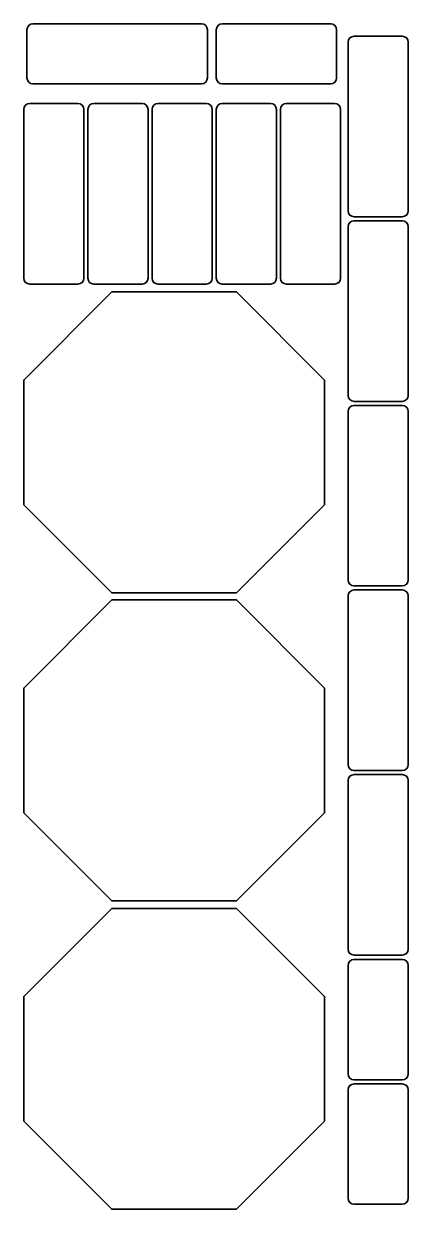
# Model space of a CAD drawing. Header units: inches. Extents: x 810 to 1768, y -1710 to 1245.
import ezdxf

# ---------------------------------------------------------------- set-up
doc = ezdxf.new("R2010")
doc.units = ezdxf.units.IN
doc.header["$MEASUREMENT"] = 0
doc.layers.add('Capa 1', color=7, linetype='Continuous')

# ---------------------------------------------------------------- blocks, each defined once
blk = doc.blocks.new('block 2')
at = {"layer": 'Capa 1', "lineweight": 0}
blk.add_open_spline([(1753.5, -1387.3), (1753.5, -1387.3), (1633.5, -1387.3), (1633.5, -1387.3), (1625.2, -1387.3), (1618.5, -1380.6), (1618.5, -1372.3), (1618.5, -1372.3), (1618.5, -1102.3), (1618.5, -1102.3), (1618.5, -1094), (1625.2, -1087.3), (1633.5, -1087.3), (1633.5, -1087.3), (1753.5, -1087.3), (1753.5, -1087.3), (1761.7, -1087.3), (1768.5, -1094), (1768.5, -1102.3), (1768.5, -1102.3), (1768.5, -1372.3), (1768.5, -1372.3), (1768.5, -1380.6), (1761.7, -1387.3), (1753.5, -1387.3)], degree=3, knots=[0, 0, 0, 0, 1, 1, 1, 2, 2, 2, 3, 3, 3, 4, 4, 4, 5, 5, 5, 6, 6, 6, 7, 7, 7, 8, 8, 8, 8], dxfattribs=at)
at = {"layer": 'Capa 1', "color": 250, "lineweight": 35, "true_color": 0x201815}
blk.add_open_spline([(1753.5, -1387.3), (1753.5, -1387.3), (1633.5, -1387.3), (1633.5, -1387.3), (1625.2, -1387.3), (1618.5, -1380.6), (1618.5, -1372.3), (1618.5, -1372.3), (1618.5, -1102.3), (1618.5, -1102.3), (1618.5, -1094), (1625.2, -1087.3), (1633.5, -1087.3), (1633.5, -1087.3), (1753.5, -1087.3), (1753.5, -1087.3), (1761.7, -1087.3), (1768.5, -1094), (1768.5, -1102.3), (1768.5, -1102.3), (1768.5, -1372.3), (1768.5, -1372.3), (1768.5, -1380.6), (1761.7, -1387.3), (1753.5, -1387.3)], degree=3, knots=[0, 0, 0, 0, 1, 1, 1, 2, 2, 2, 3, 3, 3, 4, 4, 4, 5, 5, 5, 6, 6, 6, 7, 7, 7, 8, 8, 8, 8], dxfattribs=at)
blk = doc.blocks.new('block 3')
at = {"layer": 'Capa 1', "lineweight": 0}
blk.add_open_spline([(1289.8, 1109.7), (1289.8, 1109.7), (1289.8, 1229.7), (1289.8, 1229.7), (1289.8, 1238), (1296.5, 1244.7), (1304.8, 1244.7), (1304.8, 1244.7), (1574.8, 1244.7), (1574.8, 1244.7), (1583.1, 1244.7), (1589.8, 1238), (1589.8, 1229.7), (1589.8, 1229.7), (1589.8, 1109.7), (1589.8, 1109.7), (1589.8, 1101.4), (1583.1, 1094.7), (1574.8, 1094.7), (1574.8, 1094.7), (1304.8, 1094.7), (1304.8, 1094.7), (1296.5, 1094.7), (1289.8, 1101.4), (1289.8, 1109.7)], degree=3, knots=[0, 0, 0, 0, 1, 1, 1, 2, 2, 2, 3, 3, 3, 4, 4, 4, 5, 5, 5, 6, 6, 6, 7, 7, 7, 8, 8, 8, 8], dxfattribs=at)
at = {"layer": 'Capa 1', "color": 250, "lineweight": 35, "true_color": 0x201815}
blk.add_open_spline([(1289.8, 1109.7), (1289.8, 1109.7), (1289.8, 1229.7), (1289.8, 1229.7), (1289.8, 1238), (1296.5, 1244.7), (1304.8, 1244.7), (1304.8, 1244.7), (1574.8, 1244.7), (1574.8, 1244.7), (1583.1, 1244.7), (1589.8, 1238), (1589.8, 1229.7), (1589.8, 1229.7), (1589.8, 1109.7), (1589.8, 1109.7), (1589.8, 1101.4), (1583.1, 1094.7), (1574.8, 1094.7), (1574.8, 1094.7), (1304.8, 1094.7), (1304.8, 1094.7), (1296.5, 1094.7), (1289.8, 1101.4), (1289.8, 1109.7)], degree=3, knots=[0, 0, 0, 0, 1, 1, 1, 2, 2, 2, 3, 3, 3, 4, 4, 4, 5, 5, 5, 6, 6, 6, 7, 7, 7, 8, 8, 8, 8], dxfattribs=at)
blk = doc.blocks.new('block 4')
at = {"layer": 'Capa 1', "lineweight": 0}
blk.add_open_spline([(1753.5, -1697.3), (1753.5, -1697.3), (1633.5, -1697.3), (1633.5, -1697.3), (1625.2, -1697.3), (1618.5, -1690.6), (1618.5, -1682.3), (1618.5, -1682.3), (1618.5, -1412.3), (1618.5, -1412.3), (1618.5, -1404), (1625.2, -1397.3), (1633.5, -1397.3), (1633.5, -1397.3), (1753.5, -1397.3), (1753.5, -1397.3), (1761.7, -1397.3), (1768.5, -1404), (1768.5, -1412.3), (1768.5, -1412.3), (1768.5, -1682.3), (1768.5, -1682.3), (1768.5, -1690.6), (1761.7, -1697.3), (1753.5, -1697.3)], degree=3, knots=[0, 0, 0, 0, 1, 1, 1, 2, 2, 2, 3, 3, 3, 4, 4, 4, 5, 5, 5, 6, 6, 6, 7, 7, 7, 8, 8, 8, 8], dxfattribs=at)
at = {"layer": 'Capa 1', "color": 250, "lineweight": 35, "true_color": 0x201815}
blk.add_open_spline([(1753.5, -1697.3), (1753.5, -1697.3), (1633.5, -1697.3), (1633.5, -1697.3), (1625.2, -1697.3), (1618.5, -1690.6), (1618.5, -1682.3), (1618.5, -1682.3), (1618.5, -1412.3), (1618.5, -1412.3), (1618.5, -1404), (1625.2, -1397.3), (1633.5, -1397.3), (1633.5, -1397.3), (1753.5, -1397.3), (1753.5, -1397.3), (1761.7, -1397.3), (1768.5, -1404), (1768.5, -1412.3), (1768.5, -1412.3), (1768.5, -1682.3), (1768.5, -1682.3), (1768.5, -1690.6), (1761.7, -1697.3), (1753.5, -1697.3)], degree=3, knots=[0, 0, 0, 0, 1, 1, 1, 2, 2, 2, 3, 3, 3, 4, 4, 4, 5, 5, 5, 6, 6, 6, 7, 7, 7, 8, 8, 8, 8], dxfattribs=at)
blk = doc.blocks.new('block 6')
at = {"layer": 'Capa 1', "lineweight": 0}
blk.add_open_spline([(1753.5, 763.6), (1753.5, 763.6), (1633.5, 763.6), (1633.5, 763.6), (1625.2, 763.6), (1618.5, 770.3), (1618.5, 778.6), (1618.5, 778.6), (1618.5, 1198.6), (1618.5, 1198.6), (1618.5, 1206.8), (1625.2, 1213.6), (1633.5, 1213.6), (1633.5, 1213.6), (1753.5, 1213.6), (1753.5, 1213.6), (1761.7, 1213.6), (1768.5, 1206.8), (1768.5, 1198.6), (1768.5, 1198.6), (1768.5, 778.6), (1768.5, 778.6), (1768.5, 770.3), (1761.7, 763.6), (1753.5, 763.6)], degree=3, knots=[0, 0, 0, 0, 1, 1, 1, 2, 2, 2, 3, 3, 3, 4, 4, 4, 5, 5, 5, 6, 6, 6, 7, 7, 7, 8, 8, 8, 8], dxfattribs=at)
at = {"layer": 'Capa 1', "color": 250, "lineweight": 35, "true_color": 0x201815}
blk.add_open_spline([(1753.5, 763.6), (1753.5, 763.6), (1633.5, 763.6), (1633.5, 763.6), (1625.2, 763.6), (1618.5, 770.3), (1618.5, 778.6), (1618.5, 778.6), (1618.5, 1198.6), (1618.5, 1198.6), (1618.5, 1206.8), (1625.2, 1213.6), (1633.5, 1213.6), (1633.5, 1213.6), (1753.5, 1213.6), (1753.5, 1213.6), (1761.7, 1213.6), (1768.5, 1206.8), (1768.5, 1198.6), (1768.5, 1198.6), (1768.5, 778.6), (1768.5, 778.6), (1768.5, 770.3), (1761.7, 763.6), (1753.5, 763.6)], degree=3, knots=[0, 0, 0, 0, 1, 1, 1, 2, 2, 2, 3, 3, 3, 4, 4, 4, 5, 5, 5, 6, 6, 6, 7, 7, 7, 8, 8, 8, 8], dxfattribs=at)
blk = doc.blocks.new('block 7')
at = {"layer": 'Capa 1', "lineweight": 0}
blk.add_open_spline([(1753.5, 303.6), (1753.5, 303.6), (1633.5, 303.6), (1633.5, 303.6), (1625.2, 303.6), (1618.5, 310.3), (1618.5, 318.6), (1618.5, 318.6), (1618.5, 738.6), (1618.5, 738.6), (1618.5, 746.8), (1625.2, 753.6), (1633.5, 753.6), (1633.5, 753.6), (1753.5, 753.6), (1753.5, 753.6), (1761.7, 753.6), (1768.5, 746.8), (1768.5, 738.6), (1768.5, 738.6), (1768.5, 318.6), (1768.5, 318.6), (1768.5, 310.3), (1761.7, 303.6), (1753.5, 303.6)], degree=3, knots=[0, 0, 0, 0, 1, 1, 1, 2, 2, 2, 3, 3, 3, 4, 4, 4, 5, 5, 5, 6, 6, 6, 7, 7, 7, 8, 8, 8, 8], dxfattribs=at)
at = {"layer": 'Capa 1', "color": 250, "lineweight": 35, "true_color": 0x201815}
blk.add_open_spline([(1753.5, 303.6), (1753.5, 303.6), (1633.5, 303.6), (1633.5, 303.6), (1625.2, 303.6), (1618.5, 310.3), (1618.5, 318.6), (1618.5, 318.6), (1618.5, 738.6), (1618.5, 738.6), (1618.5, 746.8), (1625.2, 753.6), (1633.5, 753.6), (1633.5, 753.6), (1753.5, 753.6), (1753.5, 753.6), (1761.7, 753.6), (1768.5, 746.8), (1768.5, 738.6), (1768.5, 738.6), (1768.5, 318.6), (1768.5, 318.6), (1768.5, 310.3), (1761.7, 303.6), (1753.5, 303.6)], degree=3, knots=[0, 0, 0, 0, 1, 1, 1, 2, 2, 2, 3, 3, 3, 4, 4, 4, 5, 5, 5, 6, 6, 6, 7, 7, 7, 8, 8, 8, 8], dxfattribs=at)
blk = doc.blocks.new('block 8')
at = {"layer": 'Capa 1', "lineweight": 0}
blk.add_open_spline([(1753.5, -156.4), (1753.5, -156.4), (1633.5, -156.4), (1633.5, -156.4), (1625.2, -156.4), (1618.5, -149.7), (1618.5, -141.4), (1618.5, -141.4), (1618.5, 278.6), (1618.5, 278.6), (1618.5, 286.8), (1625.2, 293.6), (1633.5, 293.6), (1633.5, 293.6), (1753.5, 293.6), (1753.5, 293.6), (1761.7, 293.6), (1768.5, 286.8), (1768.5, 278.6), (1768.5, 278.6), (1768.5, -141.4), (1768.5, -141.4), (1768.5, -149.7), (1761.7, -156.4), (1753.5, -156.4)], degree=3, knots=[0, 0, 0, 0, 1, 1, 1, 2, 2, 2, 3, 3, 3, 4, 4, 4, 5, 5, 5, 6, 6, 6, 7, 7, 7, 8, 8, 8, 8], dxfattribs=at)
at = {"layer": 'Capa 1', "color": 250, "lineweight": 35, "true_color": 0x201815}
blk.add_open_spline([(1753.5, -156.4), (1753.5, -156.4), (1633.5, -156.4), (1633.5, -156.4), (1625.2, -156.4), (1618.5, -149.7), (1618.5, -141.4), (1618.5, -141.4), (1618.5, 278.6), (1618.5, 278.6), (1618.5, 286.8), (1625.2, 293.6), (1633.5, 293.6), (1633.5, 293.6), (1753.5, 293.6), (1753.5, 293.6), (1761.7, 293.6), (1768.5, 286.8), (1768.5, 278.6), (1768.5, 278.6), (1768.5, -141.4), (1768.5, -141.4), (1768.5, -149.7), (1761.7, -156.4), (1753.5, -156.4)], degree=3, knots=[0, 0, 0, 0, 1, 1, 1, 2, 2, 2, 3, 3, 3, 4, 4, 4, 5, 5, 5, 6, 6, 6, 7, 7, 7, 8, 8, 8, 8], dxfattribs=at)
blk = doc.blocks.new('block 9')
at = {"layer": 'Capa 1', "lineweight": 0}
blk.add_open_spline([(1753.5, -616.4), (1753.5, -616.4), (1633.5, -616.4), (1633.5, -616.4), (1625.2, -616.4), (1618.5, -609.7), (1618.5, -601.4), (1618.5, -601.4), (1618.5, -181.4), (1618.5, -181.4), (1618.5, -173.2), (1625.2, -166.4), (1633.5, -166.4), (1633.5, -166.4), (1753.5, -166.4), (1753.5, -166.4), (1761.7, -166.4), (1768.5, -173.2), (1768.5, -181.4), (1768.5, -181.4), (1768.5, -601.4), (1768.5, -601.4), (1768.5, -609.7), (1761.7, -616.4), (1753.5, -616.4)], degree=3, knots=[0, 0, 0, 0, 1, 1, 1, 2, 2, 2, 3, 3, 3, 4, 4, 4, 5, 5, 5, 6, 6, 6, 7, 7, 7, 8, 8, 8, 8], dxfattribs=at)
at = {"layer": 'Capa 1', "color": 250, "lineweight": 35, "true_color": 0x201815}
blk.add_open_spline([(1753.5, -616.4), (1753.5, -616.4), (1633.5, -616.4), (1633.5, -616.4), (1625.2, -616.4), (1618.5, -609.7), (1618.5, -601.4), (1618.5, -601.4), (1618.5, -181.4), (1618.5, -181.4), (1618.5, -173.2), (1625.2, -166.4), (1633.5, -166.4), (1633.5, -166.4), (1753.5, -166.4), (1753.5, -166.4), (1761.7, -166.4), (1768.5, -173.2), (1768.5, -181.4), (1768.5, -181.4), (1768.5, -601.4), (1768.5, -601.4), (1768.5, -609.7), (1761.7, -616.4), (1753.5, -616.4)], degree=3, knots=[0, 0, 0, 0, 1, 1, 1, 2, 2, 2, 3, 3, 3, 4, 4, 4, 5, 5, 5, 6, 6, 6, 7, 7, 7, 8, 8, 8, 8], dxfattribs=at)
blk = doc.blocks.new('block 10')
at = {"layer": 'Capa 1', "lineweight": 0}
blk.add_open_spline([(1753.5, -1076.4), (1753.5, -1076.4), (1633.5, -1076.4), (1633.5, -1076.4), (1625.2, -1076.4), (1618.5, -1069.7), (1618.5, -1061.4), (1618.5, -1061.4), (1618.5, -641.4), (1618.5, -641.4), (1618.5, -633.2), (1625.2, -626.4), (1633.5, -626.4), (1633.5, -626.4), (1753.5, -626.4), (1753.5, -626.4), (1761.7, -626.4), (1768.5, -633.2), (1768.5, -641.4), (1768.5, -641.4), (1768.5, -1061.4), (1768.5, -1061.4), (1768.5, -1069.7), (1761.7, -1076.4), (1753.5, -1076.4)], degree=3, knots=[0, 0, 0, 0, 1, 1, 1, 2, 2, 2, 3, 3, 3, 4, 4, 4, 5, 5, 5, 6, 6, 6, 7, 7, 7, 8, 8, 8, 8], dxfattribs=at)
at = {"layer": 'Capa 1', "color": 250, "lineweight": 35, "true_color": 0x201815}
blk.add_open_spline([(1753.5, -1076.4), (1753.5, -1076.4), (1633.5, -1076.4), (1633.5, -1076.4), (1625.2, -1076.4), (1618.5, -1069.7), (1618.5, -1061.4), (1618.5, -1061.4), (1618.5, -641.4), (1618.5, -641.4), (1618.5, -633.2), (1625.2, -626.4), (1633.5, -626.4), (1633.5, -626.4), (1753.5, -626.4), (1753.5, -626.4), (1761.7, -626.4), (1768.5, -633.2), (1768.5, -641.4), (1768.5, -641.4), (1768.5, -1061.4), (1768.5, -1061.4), (1768.5, -1069.7), (1761.7, -1076.4), (1753.5, -1076.4)], degree=3, knots=[0, 0, 0, 0, 1, 1, 1, 2, 2, 2, 3, 3, 3, 4, 4, 4, 5, 5, 5, 6, 6, 6, 7, 7, 7, 8, 8, 8, 8], dxfattribs=at)
blk = doc.blocks.new('block 5')
at = {"layer": 'Capa 1'}
for name in ['block 6', 'block 7', 'block 8', 'block 9', 'block 10']:
    blk.add_blockref(name, (0, 0), dxfattribs=at)
blk = doc.blocks.new('block 12')
at = {"layer": 'Capa 1', "lineweight": 0}
blk.add_open_spline([(1584.8, 595.8), (1584.8, 595.8), (1464.8, 595.8), (1464.8, 595.8), (1456.5, 595.8), (1449.8, 602.5), (1449.8, 610.8), (1449.8, 610.8), (1449.8, 1030.8), (1449.8, 1030.8), (1449.8, 1039.1), (1456.5, 1045.8), (1464.8, 1045.8), (1464.8, 1045.8), (1584.8, 1045.8), (1584.8, 1045.8), (1593.1, 1045.8), (1599.8, 1039.1), (1599.8, 1030.8), (1599.8, 1030.8), (1599.8, 610.8), (1599.8, 610.8), (1599.8, 602.5), (1593.1, 595.8), (1584.8, 595.8)], degree=3, knots=[0, 0, 0, 0, 1, 1, 1, 2, 2, 2, 3, 3, 3, 4, 4, 4, 5, 5, 5, 6, 6, 6, 7, 7, 7, 8, 8, 8, 8], dxfattribs=at)
at = {"layer": 'Capa 1', "color": 250, "lineweight": 35, "true_color": 0x201815}
blk.add_open_spline([(1584.8, 595.8), (1584.8, 595.8), (1464.8, 595.8), (1464.8, 595.8), (1456.5, 595.8), (1449.8, 602.5), (1449.8, 610.8), (1449.8, 610.8), (1449.8, 1030.8), (1449.8, 1030.8), (1449.8, 1039.1), (1456.5, 1045.8), (1464.8, 1045.8), (1464.8, 1045.8), (1584.8, 1045.8), (1584.8, 1045.8), (1593.1, 1045.8), (1599.8, 1039.1), (1599.8, 1030.8), (1599.8, 1030.8), (1599.8, 610.8), (1599.8, 610.8), (1599.8, 602.5), (1593.1, 595.8), (1584.8, 595.8)], degree=3, knots=[0, 0, 0, 0, 1, 1, 1, 2, 2, 2, 3, 3, 3, 4, 4, 4, 5, 5, 5, 6, 6, 6, 7, 7, 7, 8, 8, 8, 8], dxfattribs=at)
blk = doc.blocks.new('block 13')
at = {"layer": 'Capa 1', "lineweight": 0}
blk.add_open_spline([(1424.8, 595.8), (1424.8, 595.8), (1304.8, 595.8), (1304.8, 595.8), (1296.5, 595.8), (1289.8, 602.5), (1289.8, 610.8), (1289.8, 610.8), (1289.8, 1030.8), (1289.8, 1030.8), (1289.8, 1039.1), (1296.5, 1045.8), (1304.8, 1045.8), (1304.8, 1045.8), (1424.8, 1045.8), (1424.8, 1045.8), (1433.1, 1045.8), (1439.8, 1039.1), (1439.8, 1030.8), (1439.8, 1030.8), (1439.8, 610.8), (1439.8, 610.8), (1439.8, 602.5), (1433.1, 595.8), (1424.8, 595.8)], degree=3, knots=[0, 0, 0, 0, 1, 1, 1, 2, 2, 2, 3, 3, 3, 4, 4, 4, 5, 5, 5, 6, 6, 6, 7, 7, 7, 8, 8, 8, 8], dxfattribs=at)
at = {"layer": 'Capa 1', "color": 250, "lineweight": 35, "true_color": 0x201815}
blk.add_open_spline([(1424.8, 595.8), (1424.8, 595.8), (1304.8, 595.8), (1304.8, 595.8), (1296.5, 595.8), (1289.8, 602.5), (1289.8, 610.8), (1289.8, 610.8), (1289.8, 1030.8), (1289.8, 1030.8), (1289.8, 1039.1), (1296.5, 1045.8), (1304.8, 1045.8), (1304.8, 1045.8), (1424.8, 1045.8), (1424.8, 1045.8), (1433.1, 1045.8), (1439.8, 1039.1), (1439.8, 1030.8), (1439.8, 1030.8), (1439.8, 610.8), (1439.8, 610.8), (1439.8, 602.5), (1433.1, 595.8), (1424.8, 595.8)], degree=3, knots=[0, 0, 0, 0, 1, 1, 1, 2, 2, 2, 3, 3, 3, 4, 4, 4, 5, 5, 5, 6, 6, 6, 7, 7, 7, 8, 8, 8, 8], dxfattribs=at)
blk = doc.blocks.new('block 14')
at = {"layer": 'Capa 1', "lineweight": 0}
blk.add_open_spline([(1264.8, 595.8), (1264.8, 595.8), (1144.8, 595.8), (1144.8, 595.8), (1136.5, 595.8), (1129.8, 602.5), (1129.8, 610.8), (1129.8, 610.8), (1129.8, 1030.8), (1129.8, 1030.8), (1129.8, 1039.1), (1136.5, 1045.8), (1144.8, 1045.8), (1144.8, 1045.8), (1264.8, 1045.8), (1264.8, 1045.8), (1273.1, 1045.8), (1279.8, 1039.1), (1279.8, 1030.8), (1279.8, 1030.8), (1279.8, 610.8), (1279.8, 610.8), (1279.8, 602.5), (1273.1, 595.8), (1264.8, 595.8)], degree=3, knots=[0, 0, 0, 0, 1, 1, 1, 2, 2, 2, 3, 3, 3, 4, 4, 4, 5, 5, 5, 6, 6, 6, 7, 7, 7, 8, 8, 8, 8], dxfattribs=at)
at = {"layer": 'Capa 1', "color": 250, "lineweight": 35, "true_color": 0x201815}
blk.add_open_spline([(1264.8, 595.8), (1264.8, 595.8), (1144.8, 595.8), (1144.8, 595.8), (1136.5, 595.8), (1129.8, 602.5), (1129.8, 610.8), (1129.8, 610.8), (1129.8, 1030.8), (1129.8, 1030.8), (1129.8, 1039.1), (1136.5, 1045.8), (1144.8, 1045.8), (1144.8, 1045.8), (1264.8, 1045.8), (1264.8, 1045.8), (1273.1, 1045.8), (1279.8, 1039.1), (1279.8, 1030.8), (1279.8, 1030.8), (1279.8, 610.8), (1279.8, 610.8), (1279.8, 602.5), (1273.1, 595.8), (1264.8, 595.8)], degree=3, knots=[0, 0, 0, 0, 1, 1, 1, 2, 2, 2, 3, 3, 3, 4, 4, 4, 5, 5, 5, 6, 6, 6, 7, 7, 7, 8, 8, 8, 8], dxfattribs=at)
blk = doc.blocks.new('block 15')
at = {"layer": 'Capa 1', "lineweight": 0}
blk.add_open_spline([(1104.8, 595.8), (1104.8, 595.8), (984.8, 595.8), (984.8, 595.8), (976.5, 595.8), (969.8, 602.5), (969.8, 610.8), (969.8, 610.8), (969.8, 1030.8), (969.8, 1030.8), (969.8, 1039.1), (976.5, 1045.8), (984.8, 1045.8), (984.8, 1045.8), (1104.8, 1045.8), (1104.8, 1045.8), (1113.1, 1045.8), (1119.8, 1039.1), (1119.8, 1030.8), (1119.8, 1030.8), (1119.8, 610.8), (1119.8, 610.8), (1119.8, 602.5), (1113.1, 595.8), (1104.8, 595.8)], degree=3, knots=[0, 0, 0, 0, 1, 1, 1, 2, 2, 2, 3, 3, 3, 4, 4, 4, 5, 5, 5, 6, 6, 6, 7, 7, 7, 8, 8, 8, 8], dxfattribs=at)
at = {"layer": 'Capa 1', "color": 250, "lineweight": 35, "true_color": 0x201815}
blk.add_open_spline([(1104.8, 595.8), (1104.8, 595.8), (984.8, 595.8), (984.8, 595.8), (976.5, 595.8), (969.8, 602.5), (969.8, 610.8), (969.8, 610.8), (969.8, 1030.8), (969.8, 1030.8), (969.8, 1039.1), (976.5, 1045.8), (984.8, 1045.8), (984.8, 1045.8), (1104.8, 1045.8), (1104.8, 1045.8), (1113.1, 1045.8), (1119.8, 1039.1), (1119.8, 1030.8), (1119.8, 1030.8), (1119.8, 610.8), (1119.8, 610.8), (1119.8, 602.5), (1113.1, 595.8), (1104.8, 595.8)], degree=3, knots=[0, 0, 0, 0, 1, 1, 1, 2, 2, 2, 3, 3, 3, 4, 4, 4, 5, 5, 5, 6, 6, 6, 7, 7, 7, 8, 8, 8, 8], dxfattribs=at)
blk = doc.blocks.new('block 16')
at = {"layer": 'Capa 1', "lineweight": 0}
blk.add_open_spline([(944.8, 595.8), (944.8, 595.8), (824.8, 595.8), (824.8, 595.8), (816.5, 595.8), (809.8, 602.5), (809.8, 610.8), (809.8, 610.8), (809.8, 1030.8), (809.8, 1030.8), (809.8, 1039.1), (816.5, 1045.8), (824.8, 1045.8), (824.8, 1045.8), (944.8, 1045.8), (944.8, 1045.8), (953.1, 1045.8), (959.8, 1039.1), (959.8, 1030.8), (959.8, 1030.8), (959.8, 610.8), (959.8, 610.8), (959.8, 602.5), (953.1, 595.8), (944.8, 595.8)], degree=3, knots=[0, 0, 0, 0, 1, 1, 1, 2, 2, 2, 3, 3, 3, 4, 4, 4, 5, 5, 5, 6, 6, 6, 7, 7, 7, 8, 8, 8, 8], dxfattribs=at)
at = {"layer": 'Capa 1', "color": 250, "lineweight": 35, "true_color": 0x201815}
blk.add_open_spline([(944.8, 595.8), (944.8, 595.8), (824.8, 595.8), (824.8, 595.8), (816.5, 595.8), (809.8, 602.5), (809.8, 610.8), (809.8, 610.8), (809.8, 1030.8), (809.8, 1030.8), (809.8, 1039.1), (816.5, 1045.8), (824.8, 1045.8), (824.8, 1045.8), (944.8, 1045.8), (944.8, 1045.8), (953.1, 1045.8), (959.8, 1039.1), (959.8, 1030.8), (959.8, 1030.8), (959.8, 610.8), (959.8, 610.8), (959.8, 602.5), (953.1, 595.8), (944.8, 595.8)], degree=3, knots=[0, 0, 0, 0, 1, 1, 1, 2, 2, 2, 3, 3, 3, 4, 4, 4, 5, 5, 5, 6, 6, 6, 7, 7, 7, 8, 8, 8, 8], dxfattribs=at)
blk = doc.blocks.new('block 11')
at = {"layer": 'Capa 1'}
for name in ['block 16', 'block 15', 'block 14', 'block 13', 'block 12']:
    blk.add_blockref(name, (0, 0), dxfattribs=at)

msp = doc.modelspace()

# ---------------------------------------------------------------- linework, layer by layer
at = {"layer": 'Capa 1', "color": 250, "lineweight": 35, "true_color": 0x201815}
for points in [[(1340.1, 576.2), (1029.4, 576.2), (809.8, 356.5), (809.8, 45.9), (1029.4, -173.8), (1340.1, -173.8), (1559.8, 45.9), (1559.8, 356.5), (1340.1, 576.2)], [(1340.1, -191.4), (1029.4, -191.4), (809.8, -411), (809.8, -721.7), (1029.4, -941.4), (1340.1, -941.4), (1559.8, -721.7), (1559.8, -411), (1340.1, -191.4)], [(1340.1, -959.8), (1029.4, -959.8), (809.8, -1179.4), (809.8, -1490.1), (1029.4, -1709.8), (1340.1, -1709.8), (1559.8, -1490.1), (1559.8, -1179.4), (1340.1, -959.8)]]:
    msp.add_lwpolyline(points, dxfattribs=at)
msp.add_open_spline([(817.8, 1109.7), (817.8, 1109.7), (817.8, 1229.7), (817.8, 1229.7), (817.8, 1238), (824.5, 1244.7), (832.8, 1244.7), (832.8, 1244.7), (1252.8, 1244.7), (1252.8, 1244.7), (1261.1, 1244.7), (1267.8, 1238), (1267.8, 1229.7), (1267.8, 1229.7), (1267.8, 1109.7), (1267.8, 1109.7), (1267.8, 1101.4), (1261.1, 1094.7), (1252.8, 1094.7), (1252.8, 1094.7), (832.8, 1094.7), (832.8, 1094.7), (824.5, 1094.7), (817.8, 1101.4), (817.8, 1109.7)], degree=3, knots=[0, 0, 0, 0, 1, 1, 1, 2, 2, 2, 3, 3, 3, 4, 4, 4, 5, 5, 5, 6, 6, 6, 7, 7, 7, 8, 8, 8, 8], dxfattribs=at)

# ---------------------------------------------------------------- block references
at = {"layer": 'Capa 1'}
for name in ['block 3', 'block 5', 'block 11', 'block 2', 'block 4']:
    msp.add_blockref(name, (0, 0), dxfattribs=at)

doc.saveas('drawing.dxf')
